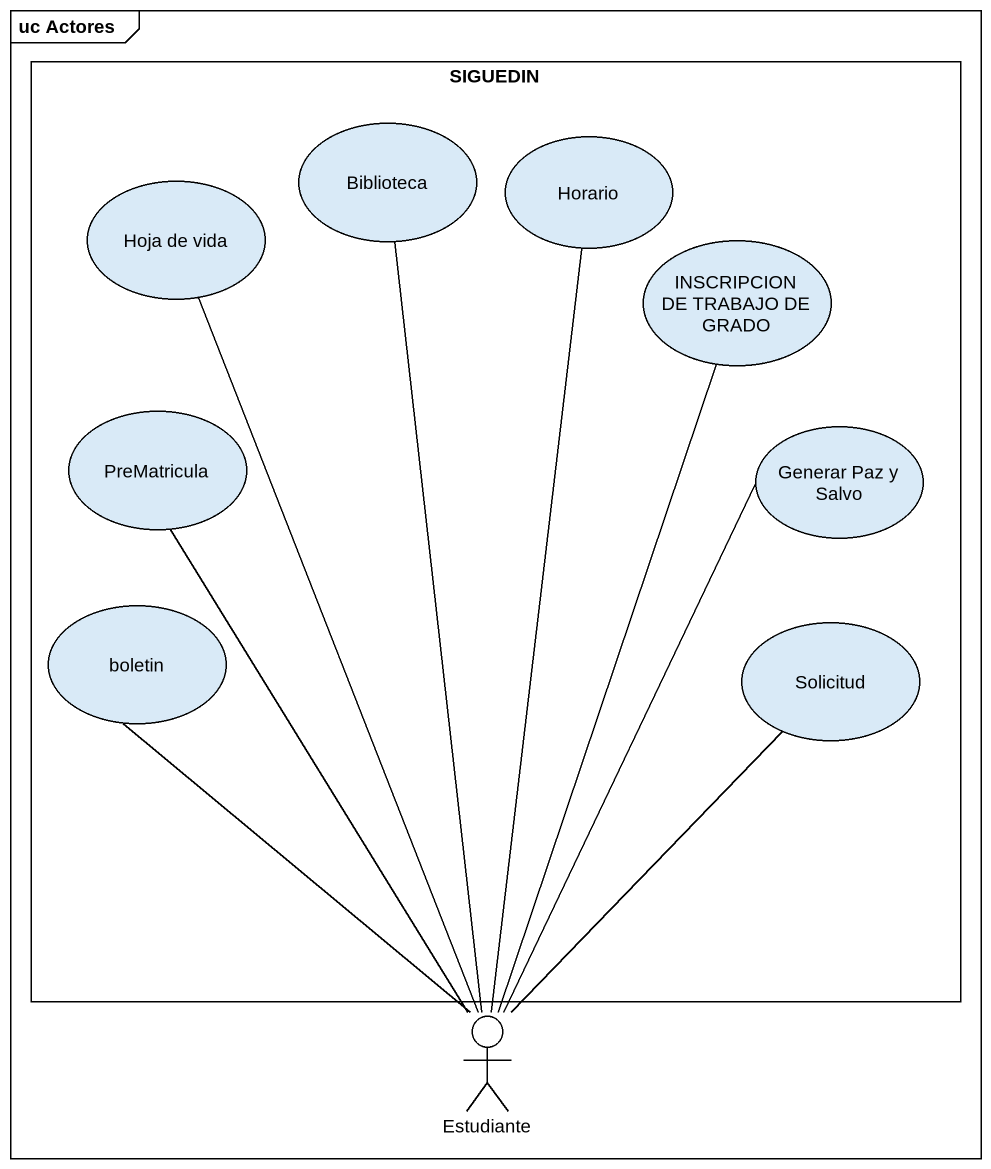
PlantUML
@startuml
mainframe uc Actores
rectangle SIGUEDIN {
  usecase "Hoja de vida" as Hoja_de_vida
  usecase Biblioteca
  usecase Horario
  usecase "INSCRIPCION DE TRABAJO DE GRADO" as INSCRIPCION_DE_TRABAJO_DE
  usecase PreMatricula
  usecase "Generar Paz y Salvo" as Generar_Paz_y_Salvo
  usecase boletin
  usecase Solicitud
}
actor Estudiante
Biblioteca -- Estudiante
INSCRIPCION_DE_TRABAJO_DE -- Estudiante
boletin -- Estudiante
Estudiante -up- Hoja_de_vida
Estudiante -up- Horario
Estudiante -up- PreMatricula
Estudiante -up- Generar_Paz_y_Salvo
Estudiante -up- Solicitud
@enduml
